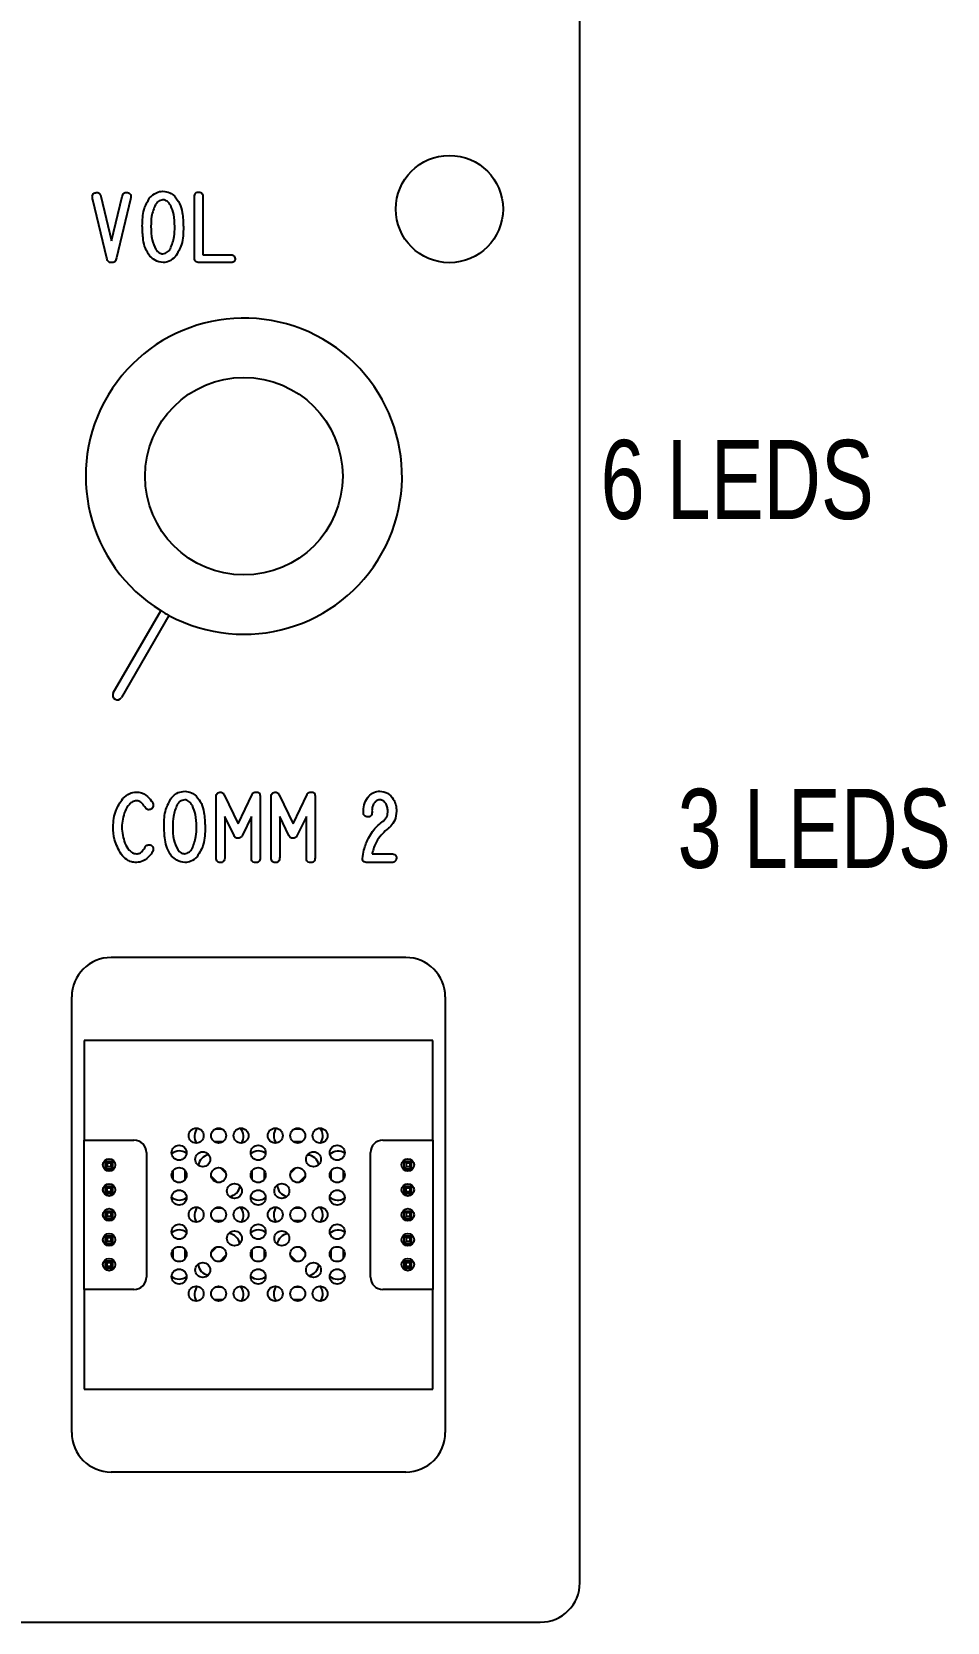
# Model space of a CAD drawing. Header units: inches. Extents: x 1.52 to 9.45, y 2.55 to 7.05.
# Drawn here: x 8.003 to 9.45, y 2.546 to 5.061 of the extents above; entities that cross this region are included whole.
import ezdxf

# ---------------------------------------------------------------- set-up
doc = ezdxf.new("R2010")
doc.units = ezdxf.units.IN
doc.header["$MEASUREMENT"] = 0
doc.styles.add('SLDTEXTSTYLE0', font='TXT', dxfattribs={"width": 0.75})

msp = doc.modelspace()

# ---------------------------------------------------------------- linework, layer by layer
at = {"color": 7, "linetype": 'Continuous', "lineweight": 25}
for p, q in [((8.8695, 2.6083), (8.8695, 6.5458)), ((8.2103, 4.8092), (8.2104, 4.8092)), ((8.1216, 4.7029), (8.0995, 4.7956)), ((8.1123, 4.801), (8.1291, 4.7304)), ((8.1291, 4.7304), (8.1459, 4.8005)), ((8.1589, 4.7964), (8.137, 4.7034)), ((8.2601, 4.7044), (8.2601, 4.8002)), ((8.2735, 4.8002), (8.2735, 4.7084)), ((8.2735, 4.7084), (8.3168, 4.7084)), ((8.3159, 4.6962), (8.2682, 4.6962)), ((8.1318, 4.0157), (8.2068, 4.1456)), ((8.2198, 4.1381), (8.1448, 4.0082)), ((8.1684, 3.8587), (8.1685, 3.8587)), ((8.2447, 3.8603), (8.2448, 3.8603)), ((8.2943, 3.7563), (8.2943, 3.8497)), ((8.3071, 3.8542), (8.3292, 3.8084)), ((8.3292, 3.8084), (8.3512, 3.8548)), ((8.3639, 3.8514), (8.3639, 3.7548)), ((8.3812, 3.7563), (8.3812, 3.8497)), ((8.394, 3.8542), (8.4161, 3.8084)), ((8.4161, 3.8084), (8.4381, 3.8548)), ((8.4508, 3.8514), (8.4508, 3.7548)), ((8.5407, 3.8292), (8.5409, 3.828)), ((8.5409, 3.828), (8.5409, 3.827)), ((8.3081, 3.8203), (8.3081, 3.756)), ((8.3227, 3.79), (8.3081, 3.8203)), ((8.3502, 3.8203), (8.3359, 3.7908)), ((8.3502, 3.7556), (8.3502, 3.8203)), ((8.395, 3.8203), (8.395, 3.756)), ((8.4096, 3.79), (8.395, 3.8203)), ((8.4371, 3.8203), (8.4228, 3.7908)), ((8.4371, 3.7556), (8.4371, 3.8203)), ((8.5411, 3.7615), (8.5409, 3.761)), ((8.5409, 3.761), (8.5718, 3.761)), ((8.5705, 3.7472), (8.535, 3.7472)), ((8.5718, 3.7472), (8.5705, 3.7472)), ((8.5942, 3.5971), (8.1286, 3.5971)), ((8.0661, 2.8457), (8.0661, 3.5346)), ((8.6567, 3.5346), (8.6567, 2.8457)), ((8.637, 3.4658), (8.0858, 3.4658)), ((8.0858, 3.4658), (8.0858, 3.3083)), ((8.637, 3.3083), (8.637, 3.4658)), ((8.304, 3.3257), (8.2927, 3.3257)), ((8.429, 3.3257), (8.4177, 3.3257)), ((8.0858, 3.0721), (8.0858, 3.3083)), ((8.0858, 3.3083), (8.1645, 3.3083)), ((8.2911, 3.306), (8.3056, 3.306)), ((8.4161, 3.306), (8.4306, 3.306)), ((8.5582, 3.3083), (8.637, 3.3083)), ((8.637, 3.3083), (8.637, 3.0721)), ((8.1193, 3.263), (8.1193, 3.2748)), ((8.1222, 3.2719), (8.1193, 3.2748)), ((8.1193, 3.2748), (8.1311, 3.2748)), ((8.1222, 3.2719), (8.1222, 3.2659)), ((8.1281, 3.2719), (8.1222, 3.2719)), ((8.1311, 3.2748), (8.1281, 3.2719)), ((8.1281, 3.2719), (8.1281, 3.2659)), ((8.1311, 3.263), (8.1311, 3.2748)), ((8.1842, 3.2886), (8.1842, 3.0917)), ((8.5386, 3.0917), (8.5386, 3.2886)), ((8.5917, 3.263), (8.5917, 3.2748)), ((8.5947, 3.2719), (8.5917, 3.2748)), ((8.5917, 3.2748), (8.6035, 3.2748)), ((8.5947, 3.2719), (8.5947, 3.2659)), ((8.6006, 3.2719), (8.5947, 3.2719)), ((8.6035, 3.2748), (8.6006, 3.2719)), ((8.6006, 3.2719), (8.6006, 3.2659)), ((8.6035, 3.263), (8.6035, 3.2748)), ((8.1222, 3.2659), (8.1193, 3.263)), ((8.1193, 3.263), (8.1311, 3.263)), ((8.1281, 3.2659), (8.1222, 3.2659)), ((8.1281, 3.2659), (8.1311, 3.263)), ((8.226, 3.2594), (8.226, 3.2463)), ((8.2457, 3.2463), (8.2457, 3.2594)), ((8.2867, 3.2512), (8.2966, 3.2412)), ((8.3098, 3.2559), (8.3014, 3.2643)), ((8.351, 3.2594), (8.351, 3.2463)), ((8.3707, 3.2463), (8.3707, 3.2594)), ((8.4204, 3.2643), (8.4119, 3.2559)), ((8.4251, 3.2412), (8.435, 3.2512)), ((8.476, 3.2594), (8.476, 3.2463)), ((8.4957, 3.2463), (8.4957, 3.2594)), ((8.5947, 3.2659), (8.5917, 3.263)), ((8.5917, 3.263), (8.6035, 3.263)), ((8.6006, 3.2659), (8.5947, 3.2659)), ((8.6006, 3.2659), (8.6035, 3.263)), ((8.1193, 3.2236), (8.1193, 3.2354)), ((8.1222, 3.2325), (8.1193, 3.2354)), ((8.1193, 3.2354), (8.1311, 3.2354)), ((8.1222, 3.2266), (8.1193, 3.2236)), ((8.1193, 3.2236), (8.1311, 3.2236)), ((8.1222, 3.2266), (8.1222, 3.2325)), ((8.1281, 3.2325), (8.1222, 3.2325)), ((8.1281, 3.2266), (8.1222, 3.2266)), ((8.1311, 3.2354), (8.1281, 3.2325)), ((8.1281, 3.2325), (8.1281, 3.2266)), ((8.1281, 3.2266), (8.1311, 3.2236)), ((8.1311, 3.2236), (8.1311, 3.2354)), ((8.5917, 3.2236), (8.5917, 3.2354)), ((8.5947, 3.2325), (8.5917, 3.2354)), ((8.5917, 3.2354), (8.6035, 3.2354)), ((8.5947, 3.2266), (8.5917, 3.2236)), ((8.5917, 3.2236), (8.6035, 3.2236)), ((8.5947, 3.2266), (8.5947, 3.2325)), ((8.6006, 3.2325), (8.5947, 3.2325)), ((8.6006, 3.2266), (8.5947, 3.2266)), ((8.6035, 3.2354), (8.6006, 3.2325)), ((8.6006, 3.2325), (8.6006, 3.2266)), ((8.6006, 3.2266), (8.6035, 3.2236)), ((8.6035, 3.2236), (8.6035, 3.2354)), ((8.1193, 3.1843), (8.1193, 3.1961)), ((8.1222, 3.1931), (8.1193, 3.1961)), ((8.1193, 3.1961), (8.1311, 3.1961)), ((8.1311, 3.1961), (8.1281, 3.1931)), ((8.1311, 3.1843), (8.1311, 3.1961)), ((8.304, 3.2007), (8.2927, 3.2007)), ((8.429, 3.2007), (8.4177, 3.2007)), ((8.5917, 3.1843), (8.5917, 3.1961)), ((8.5947, 3.1931), (8.5917, 3.1961)), ((8.5917, 3.1961), (8.6035, 3.1961)), ((8.6035, 3.1961), (8.6006, 3.1931)), ((8.6035, 3.1843), (8.6035, 3.1961)), ((8.1222, 3.1872), (8.1193, 3.1843)), ((8.1193, 3.1843), (8.1311, 3.1843)), ((8.1222, 3.1931), (8.1222, 3.1872)), ((8.1281, 3.1931), (8.1222, 3.1931)), ((8.1281, 3.1872), (8.1222, 3.1872)), ((8.1281, 3.1931), (8.1281, 3.1872)), ((8.1281, 3.1872), (8.1311, 3.1843)), ((8.2911, 3.181), (8.3056, 3.181)), ((8.4161, 3.181), (8.4306, 3.181)), ((8.5947, 3.1872), (8.5917, 3.1843)), ((8.5917, 3.1843), (8.6035, 3.1843)), ((8.5947, 3.1931), (8.5947, 3.1872)), ((8.6006, 3.1931), (8.5947, 3.1931)), ((8.6006, 3.1872), (8.5947, 3.1872)), ((8.6006, 3.1931), (8.6006, 3.1872)), ((8.6006, 3.1872), (8.6035, 3.1843)), ((8.1193, 3.1567), (8.1222, 3.1537)), ((8.1193, 3.1567), (8.1311, 3.1567)), ((8.1193, 3.1449), (8.1193, 3.1567)), ((8.1222, 3.1478), (8.1193, 3.1449)), ((8.1193, 3.1449), (8.1311, 3.1449)), ((8.1222, 3.1537), (8.1222, 3.1478)), ((8.1281, 3.1537), (8.1222, 3.1537)), ((8.1281, 3.1478), (8.1222, 3.1478)), ((8.1311, 3.1567), (8.1281, 3.1537)), ((8.1281, 3.1537), (8.1281, 3.1478)), ((8.1311, 3.1449), (8.1281, 3.1478)), ((8.1311, 3.1449), (8.1311, 3.1567)), ((8.5917, 3.1567), (8.5947, 3.1537)), ((8.5917, 3.1567), (8.6035, 3.1567)), ((8.5917, 3.1449), (8.5917, 3.1567)), ((8.5947, 3.1478), (8.5917, 3.1449)), ((8.5917, 3.1449), (8.6035, 3.1449)), ((8.5947, 3.1537), (8.5947, 3.1478)), ((8.6006, 3.1537), (8.5947, 3.1537)), ((8.6006, 3.1478), (8.5947, 3.1478)), ((8.6035, 3.1567), (8.6006, 3.1537)), ((8.6006, 3.1537), (8.6006, 3.1478)), ((8.6035, 3.1449), (8.6006, 3.1478)), ((8.6035, 3.1449), (8.6035, 3.1567)), ((8.226, 3.1344), (8.226, 3.1213)), ((8.2457, 3.1213), (8.2457, 3.1344)), ((8.2954, 3.1393), (8.2869, 3.1309)), ((8.3001, 3.1162), (8.31, 3.1262)), ((8.351, 3.1344), (8.351, 3.1213)), ((8.3707, 3.1213), (8.3707, 3.1344)), ((8.4117, 3.1262), (8.4216, 3.1162)), ((8.4348, 3.1309), (8.4264, 3.1393)), ((8.476, 3.1344), (8.476, 3.1213)), ((8.4957, 3.1213), (8.4957, 3.1344)), ((8.1193, 3.1055), (8.1193, 3.1173)), ((8.1222, 3.1144), (8.1193, 3.1173)), ((8.1193, 3.1173), (8.1311, 3.1173)), ((8.1222, 3.1085), (8.1193, 3.1055)), ((8.1193, 3.1055), (8.1311, 3.1055)), ((8.1222, 3.1085), (8.1222, 3.1144)), ((8.1281, 3.1144), (8.1222, 3.1144)), ((8.1281, 3.1085), (8.1222, 3.1085)), ((8.1311, 3.1173), (8.1281, 3.1144)), ((8.1281, 3.1144), (8.1281, 3.1085)), ((8.1281, 3.1085), (8.1311, 3.1055)), ((8.1311, 3.1055), (8.1311, 3.1173)), ((8.5947, 3.1144), (8.5917, 3.1173)), ((8.5917, 3.1173), (8.6035, 3.1173)), ((8.5917, 3.1055), (8.5917, 3.1173)), ((8.5947, 3.1085), (8.5917, 3.1055)), ((8.5917, 3.1055), (8.6035, 3.1055)), ((8.6006, 3.1144), (8.5947, 3.1144)), ((8.5947, 3.1085), (8.5947, 3.1144)), ((8.6006, 3.1085), (8.5947, 3.1085)), ((8.6035, 3.1173), (8.6006, 3.1144)), ((8.6006, 3.1144), (8.6006, 3.1085)), ((8.6006, 3.1085), (8.6035, 3.1055)), ((8.6035, 3.1055), (8.6035, 3.1173)), ((8.0858, 3.0721), (8.0858, 2.9146)), ((8.1645, 3.0721), (8.0858, 3.0721)), ((8.304, 3.0757), (8.2927, 3.0757)), ((8.429, 3.0757), (8.4177, 3.0757)), ((8.637, 3.0721), (8.5582, 3.0721)), ((8.637, 2.9146), (8.637, 3.0721)), ((8.2911, 3.056), (8.3056, 3.056)), ((8.4161, 3.056), (8.4306, 3.056)), ((8.0858, 2.9146), (8.637, 2.9146)), ((8.5942, 2.7832), (8.1286, 2.7832)), ((2.1195, 2.5458), (8.807, 2.5458))]:
    msp.add_line(p, q, dxfattribs=at)
for centre, radius in [((8.6633, 4.7808), 0.0848), ((8.3383, 4.3583), 0.1562), ((8.2629, 3.3154), 0.0118), ((8.2984, 3.3154), 0.0118), ((8.3338, 3.3154), 0.0118), ((8.3879, 3.3154), 0.0118), ((8.4234, 3.3154), 0.0118), ((8.4588, 3.3154), 0.0118), ((8.2359, 3.2883), 0.0118), ((8.3609, 3.2883), 0.0118), ((8.4859, 3.2883), 0.0118), ((8.1252, 3.2689), 0.00984), ((8.2733, 3.2779), 0.0118), ((8.4484, 3.2779), 0.0118), ((8.5976, 3.2689), 0.00984), ((8.2359, 3.2529), 0.0118), ((8.2984, 3.2529), 0.0118), ((8.3609, 3.2529), 0.0118), ((8.4234, 3.2529), 0.0118), ((8.4859, 3.2529), 0.0118), ((8.1252, 3.2295), 0.00984), ((8.2359, 3.2174), 0.0118), ((8.3234, 3.2278), 0.0118), ((8.3609, 3.2174), 0.0118), ((8.3983, 3.2278), 0.0118), ((8.4859, 3.2174), 0.0118), ((8.5976, 3.2295), 0.00984), ((8.1252, 3.1902), 0.00984), ((8.2629, 3.1904), 0.0118), ((8.2984, 3.1904), 0.0118), ((8.3338, 3.1904), 0.0118), ((8.3879, 3.1904), 0.0118), ((8.4234, 3.1904), 0.0118), ((8.4588, 3.1904), 0.0118), ((8.5976, 3.1902), 0.00984), ((8.2359, 3.1633), 0.0118), ((8.3609, 3.1633), 0.0118), ((8.4859, 3.1633), 0.0118), ((8.1252, 3.1508), 0.00984), ((8.3234, 3.1529), 0.0118), ((8.3983, 3.1529), 0.0118), ((8.5976, 3.1508), 0.00984), ((8.1252, 3.1114), 0.00984), ((8.2359, 3.1279), 0.0118), ((8.2984, 3.1279), 0.0118), ((8.3609, 3.1279), 0.0118), ((8.4234, 3.1279), 0.0118), ((8.4859, 3.1279), 0.0118), ((8.5976, 3.1114), 0.00984), ((8.2359, 3.0924), 0.0118), ((8.2733, 3.1028), 0.0118), ((8.3609, 3.0924), 0.0118), ((8.4484, 3.1028), 0.0118), ((8.4859, 3.0924), 0.0118), ((8.2629, 3.0654), 0.0118), ((8.2984, 3.0654), 0.0118), ((8.3338, 3.0654), 0.0118), ((8.3879, 3.0654), 0.0118), ((8.4234, 3.0654), 0.0118), ((8.4588, 3.0654), 0.0118)]:
    msp.add_circle(centre, radius, dxfattribs=at)
for centre, radius, start, end in [((8.3383, 4.3583), 0.25, 241.7189, 238.2811), ((8.2133, 4.1418), 0.0075, 149.1405, 150), ((8.3383, 4.3583), 0.25, 238.2811, 241.7189), ((8.2133, 4.1418), 0.0075, 330, 330.8595), ((8.1383, 4.0119), 0.0075, 150, 330), ((8.1286, 3.5346), 0.0625, 90, 180), ((8.5942, 3.5346), 0.0625, 0, 90), ((8.2794, 3.3142), 0.0193, 138.3821, 213.2813), ((8.3184, 3.3142), 0.0193, 326.7183, 42.191), ((8.4048, 3.315), 0.0193, 141.231, 215.9616), ((8.4438, 3.315), 0.0193, 323.9194, 39.2336), ((8.1645, 3.2886), 0.0197, 0, 90), ((8.5582, 3.2886), 0.0197, 90, 180), ((8.2362, 3.2718), 0.0193, 53.7219, 128.5941), ((8.2857, 3.266), 0.0193, 98.9325, 173.3156), ((8.3612, 3.2718), 0.0193, 53.7219, 128.5941), ((8.438, 3.2654), 0.0193, 12.6273, 87.8101), ((8.487, 3.2714), 0.0193, 56.4732, 131.102), ((8.3133, 3.2384), 0.0193, 276.0764, 351.2824), ((8.4104, 3.2379), 0.0193, 181.9781, 257.2505), ((8.2362, 3.2328), 0.0193, 231.0081, 306.4916), ((8.2794, 3.1892), 0.0193, 138.3821, 213.2813), ((8.3184, 3.1892), 0.0193, 326.7183, 42.191), ((8.3612, 3.2328), 0.0193, 231.0081, 306.4916), ((8.4048, 3.19), 0.0193, 141.231, 215.9616), ((8.4438, 3.19), 0.0193, 323.9194, 39.2337), ((8.487, 3.2324), 0.0193, 228.0522, 303.3583), ((8.2362, 3.1468), 0.0193, 53.7219, 128.5941), ((8.3127, 3.1413), 0.0193, 9.8796, 85.135), ((8.3612, 3.1468), 0.0193, 53.722, 128.5941), ((8.4099, 3.1407), 0.0193, 96.1451, 170.7967), ((8.487, 3.1464), 0.0193, 56.4732, 131.102), ((8.2852, 3.1137), 0.0193, 184.9011, 260.1723), ((8.4375, 3.1132), 0.0193, 278.9729, 354.4462), ((8.1645, 3.0917), 0.0197, 270, 0), ((8.2362, 3.1078), 0.0193, 231.0081, 306.4916), ((8.2794, 3.0642), 0.0193, 138.3821, 213.2813), ((8.3184, 3.0642), 0.0193, 326.7183, 42.191), ((8.3612, 3.1078), 0.0193, 231.0081, 306.4916), ((8.4048, 3.065), 0.0193, 141.231, 215.9616), ((8.4438, 3.065), 0.0193, 323.9194, 39.2337), ((8.487, 3.1074), 0.0193, 228.0522, 303.3583), ((8.5582, 3.0917), 0.0197, 180, 270), ((8.1286, 2.8457), 0.0625, 180, 270), ((8.5942, 2.8457), 0.0625, 270, 0), ((8.807, 2.6083), 0.0625, 270, 0)]:
    msp.add_arc(centre, radius, start, end, dxfattribs=at)
for points, knots in [([(8.0986, 4.8006), (8.0988, 4.8016), (8.0991, 4.8036), (8.1011, 4.8057), (8.1035, 4.8068), (8.105, 4.8069), (8.1058, 4.807)], [0, 0, 0, 0, 0.279382, 0.559042, 0.779433, 1, 1, 1, 1]), ([(8.1058, 4.807), (8.1067, 4.8069), (8.1086, 4.8068), (8.1113, 4.8047), (8.112, 4.8024), (8.1123, 4.801)], [0, 0, 0, 0, 0.280657, 0.560457, 1, 1, 1, 1]), ([(8.1459, 4.8005), (8.1461, 4.8014), (8.1466, 4.8034), (8.1482, 4.8058), (8.1505, 4.8071), (8.1521, 4.8071), (8.1529, 4.8072)], [0, 0, 0, 0, 0.280752, 0.559949, 0.779644, 1, 1, 1, 1]), ([(8.1529, 4.8072), (8.1539, 4.8071), (8.1559, 4.8068), (8.1582, 4.8052), (8.1595, 4.8029), (8.1597, 4.8014), (8.1598, 4.8006)], [0, 0, 0, 0, 0.280095, 0.559648, 0.779786, 1, 1, 1, 1]), ([(8.1893, 4.7985), (8.1927, 4.8017), (8.1986, 4.8074), (8.2068, 4.8087), (8.2103, 4.8092)], [0, 0, 0, 0, 0.559815, 1, 1, 1, 1]), ([(8.2104, 4.8092), (8.2141, 4.8087), (8.2209, 4.8077), (8.2262, 4.8034), (8.2286, 4.8015)], [0, 0, 0, 0, 0.558881, 1, 1, 1, 1]), ([(8.2601, 4.8002), (8.2601, 4.8013), (8.2603, 4.8034), (8.2617, 4.8062), (8.2643, 4.8076), (8.2659, 4.8076), (8.2668, 4.8077)], [0, 0, 0, 0, 0.280884, 0.559563, 0.779257, 1, 1, 1, 1]), ([(8.2668, 4.8077), (8.2679, 4.8076), (8.2701, 4.8075), (8.2725, 4.8054), (8.2734, 4.8027), (8.2735, 4.801), (8.2735, 4.8002)], [0, 0, 0, 0, 0.280329, 0.558173, 0.778764, 1, 1, 1, 1]), ([(8.0995, 4.7956), (8.0992, 4.7965), (8.0988, 4.7982), (8.0987, 4.7999), (8.0986, 4.8006)], [0, 0, 0, 0, 0.560172, 1, 1, 1, 1]), ([(8.1598, 4.8006), (8.1597, 4.7998), (8.1595, 4.7984), (8.1591, 4.797), (8.1589, 4.7964)], [0, 0, 0, 0, 0.559839, 1, 1, 1, 1]), ([(8.1777, 4.7543), (8.1779, 4.7632), (8.1783, 4.7789), (8.1859, 4.7925), (8.1893, 4.7985)], [0, 0, 0, 0, 0.561036, 1, 1, 1, 1]), ([(8.1984, 4.7879), (8.196, 4.7817), (8.1917, 4.7706), (8.1915, 4.7587), (8.1914, 4.7535)], [0, 0, 0, 0, 0.5585079, 1, 1, 1, 1]), ([(8.2103, 4.7955), (8.209, 4.7952), (8.2063, 4.7948), (8.2021, 4.7922), (8.1998, 4.7895), (8.1984, 4.7879)], [0, 0, 0, 0, 0.279653, 0.560313, 1, 1, 1, 1]), ([(8.2226, 4.7864), (8.2209, 4.7888), (8.2184, 4.7922), (8.2138, 4.795), (8.2115, 4.7953), (8.2103, 4.7955)], [0, 0, 0, 0, 0.559158, 0.779881, 1, 1, 1, 1]), ([(8.2289, 4.753), (8.2288, 4.7594), (8.2286, 4.771), (8.2244, 4.7817), (8.2226, 4.7864)], [0, 0, 0, 0, 0.560613, 1, 1, 1, 1]), ([(8.2286, 4.8015), (8.2316, 4.7976), (8.2376, 4.7898), (8.2419, 4.7726), (8.2424, 4.7601), (8.2426, 4.7525)], [0, 0, 0, 0, 0.2791819, 0.5593848, 1, 1, 1, 1]), ([(8.1895, 4.7065), (8.1869, 4.7105), (8.1818, 4.7184), (8.1784, 4.735), (8.178, 4.747), (8.1777, 4.7543)], [0, 0, 0, 0, 0.279073, 0.559377, 1, 1, 1, 1]), ([(8.1914, 4.7535), (8.1915, 4.7463), (8.1916, 4.7335), (8.1969, 4.7219), (8.1993, 4.7168)], [0, 0, 0, 0, 0.561425, 1, 1, 1, 1]), ([(8.2221, 4.718), (8.2245, 4.7243), (8.2288, 4.7356), (8.2289, 4.7476), (8.2289, 4.753)], [0, 0, 0, 0, 0.5585149, 1, 1, 1, 1]), ([(8.2426, 4.7525), (8.2426, 4.7429), (8.2424, 4.726), (8.2337, 4.7116), (8.2299, 4.7052)], [0, 0, 0, 0, 0.561426, 1, 1, 1, 1]), ([(8.2107, 4.6962), (8.2062, 4.697), (8.1981, 4.6985), (8.1921, 4.7041), (8.1895, 4.7065)], [0, 0, 0, 0, 0.55847, 1, 1, 1, 1]), ([(8.1993, 4.7168), (8.2009, 4.7148), (8.2038, 4.7112), (8.2082, 4.7103), (8.2102, 4.7099)], [0, 0, 0, 0, 0.561295, 1, 1, 1, 1]), ([(8.2102, 4.7099), (8.2116, 4.7102), (8.2143, 4.7106), (8.2186, 4.7134), (8.2208, 4.7162), (8.2221, 4.718)], [0, 0, 0, 0, 0.279566, 0.560256, 1, 1, 1, 1]), ([(8.2299, 4.7052), (8.2268, 4.7025), (8.2212, 4.6976), (8.2139, 4.6966), (8.2107, 4.6962)], [0, 0, 0, 0, 0.559672, 1, 1, 1, 1]), ([(8.2682, 4.6962), (8.2669, 4.6962), (8.2644, 4.6964), (8.2611, 4.6982), (8.26, 4.7014), (8.26, 4.7034), (8.2601, 4.7044)], [0, 0, 0, 0, 0.281227, 0.558682, 0.778815, 1, 1, 1, 1]), ([(8.3168, 4.7084), (8.3176, 4.7084), (8.3189, 4.7084), (8.3202, 4.7081), (8.3208, 4.7079)], [0, 0, 0, 0, 0.560647, 1, 1, 1, 1]), ([(8.3208, 4.7079), (8.3214, 4.7076), (8.3226, 4.707), (8.3241, 4.705), (8.3243, 4.7032), (8.3245, 4.7022)], [0, 0, 0, 0, 0.279677, 0.56185, 1, 1, 1, 1]), ([(8.1293, 4.6962), (8.1282, 4.6962), (8.126, 4.6962), (8.1227, 4.6985), (8.122, 4.7012), (8.1216, 4.7029)], [0, 0, 0, 0, 0.281211, 0.559112, 1, 1, 1, 1]), ([(8.137, 4.7034), (8.1367, 4.7024), (8.1361, 4.7003), (8.1346, 4.6975), (8.1319, 4.6962), (8.1301, 4.6962), (8.1293, 4.6962)], [0, 0, 0, 0, 0.280841, 0.559904, 0.779309, 1, 1, 1, 1]), ([(8.3198, 4.6963), (8.3191, 4.6963), (8.3178, 4.6961), (8.3165, 4.6961), (8.3159, 4.6962)], [0, 0, 0, 0, 0.559507, 1, 1, 1, 1]), ([(8.3245, 4.7022), (8.3244, 4.7014), (8.3243, 4.6999), (8.323, 4.6981), (8.3215, 4.6968), (8.3204, 4.6965), (8.3198, 4.6963)], [0, 0, 0, 0, 0.280168, 0.560164, 0.779864, 1, 1, 1, 1]), ([(8.1467, 3.8483), (8.1502, 3.8515), (8.1564, 3.8572), (8.1648, 3.8583), (8.1684, 3.8587)], [0, 0, 0, 0, 0.559973, 1, 1, 1, 1]), ([(8.1685, 3.8587), (8.1711, 3.8585), (8.1764, 3.8581), (8.1849, 3.8535), (8.1893, 3.8482), (8.1919, 3.845)], [0, 0, 0, 0, 0.280031, 0.559896, 1, 1, 1, 1]), ([(8.2121, 3.8054), (8.2123, 3.8142), (8.2127, 3.8299), (8.2204, 3.8436), (8.2237, 3.8496)], [0, 0, 0, 0, 0.56103, 1, 1, 1, 1]), ([(8.2237, 3.8496), (8.2271, 3.8528), (8.233, 3.8585), (8.2412, 3.8597), (8.2447, 3.8603)], [0, 0, 0, 0, 0.55981, 1, 1, 1, 1]), ([(8.2448, 3.8603), (8.2485, 3.8597), (8.2553, 3.8587), (8.2606, 3.8544), (8.263, 3.8525)], [0, 0, 0, 0, 0.558888, 1, 1, 1, 1]), ([(8.263, 3.8525), (8.266, 3.8487), (8.272, 3.8409), (8.2763, 3.8237), (8.2768, 3.8112), (8.277, 3.8035)], [0, 0, 0, 0, 0.2791819, 0.5593848, 1, 1, 1, 1]), ([(8.2943, 3.8497), (8.2944, 3.8509), (8.2944, 3.8533), (8.2957, 3.8567), (8.2986, 3.8583), (8.3006, 3.8584), (8.3015, 3.8584)], [0, 0, 0, 0, 0.281273, 0.559829, 0.779241, 1, 1, 1, 1]), ([(8.3015, 3.8584), (8.3022, 3.8584), (8.3037, 3.8583), (8.3058, 3.8569), (8.3066, 3.8552), (8.3071, 3.8542)], [0, 0, 0, 0, 0.281218, 0.559919, 1, 1, 1, 1]), ([(8.3512, 3.8548), (8.3515, 3.8555), (8.3522, 3.8568), (8.3542, 3.8586), (8.3561, 3.8587), (8.3572, 3.8587)], [0, 0, 0, 0, 0.281317, 0.562316, 1, 1, 1, 1]), ([(8.3572, 3.8587), (8.3579, 3.8587), (8.3594, 3.8587), (8.3615, 3.8581), (8.3639, 3.8558), (8.3639, 3.8532), (8.3639, 3.8514)], [0, 0, 0, 0, 0.187924, 0.375522, 0.561479, 1, 1, 1, 1]), ([(8.3812, 3.8497), (8.3813, 3.8509), (8.3813, 3.8533), (8.3826, 3.8567), (8.3855, 3.8583), (8.3875, 3.8584), (8.3884, 3.8584)], [0, 0, 0, 0, 0.281273, 0.559829, 0.779241, 1, 1, 1, 1]), ([(8.3884, 3.8584), (8.3891, 3.8584), (8.3906, 3.8583), (8.3927, 3.8569), (8.3935, 3.8552), (8.394, 3.8542)], [0, 0, 0, 0, 0.281218, 0.559919, 1, 1, 1, 1]), ([(8.4381, 3.8548), (8.4384, 3.8555), (8.4391, 3.8568), (8.4411, 3.8586), (8.443, 3.8587), (8.4441, 3.8587)], [0, 0, 0, 0, 0.281317, 0.562316, 1, 1, 1, 1]), ([(8.4441, 3.8587), (8.4448, 3.8587), (8.4463, 3.8587), (8.4484, 3.8581), (8.4508, 3.8558), (8.4508, 3.8532), (8.4508, 3.8514)], [0, 0, 0, 0, 0.187924, 0.375522, 0.561479, 1, 1, 1, 1]), ([(8.5272, 3.8292), (8.5276, 3.8334), (8.5284, 3.8418), (8.5348, 3.852), (8.5435, 3.8589), (8.5502, 3.8598), (8.5535, 3.8603)], [0, 0, 0, 0, 0.280449, 0.560214, 0.780173, 1, 1, 1, 1]), ([(8.5535, 3.8603), (8.5577, 3.8595), (8.5663, 3.8581), (8.5745, 3.8487), (8.5789, 3.8386), (8.5794, 3.8319), (8.5796, 3.8285)], [0, 0, 0, 0, 0.278667, 0.558211, 0.778928, 1, 1, 1, 1]), ([(8.1314, 3.8035), (8.1322, 3.8126), (8.1336, 3.8289), (8.1427, 3.8424), (8.1467, 3.8483)], [0, 0, 0, 0, 0.560198, 1, 1, 1, 1]), ([(8.1686, 3.845), (8.1665, 3.8445), (8.1622, 3.8437), (8.1555, 3.8379), (8.1475, 3.8249), (8.1461, 3.8118), (8.1452, 3.8032)], [0, 0, 0, 0, 0.124843, 0.250083, 0.500559, 1, 1, 1, 1]), ([(8.1817, 3.8351), (8.1799, 3.8378), (8.1775, 3.8416), (8.1724, 3.8446), (8.1699, 3.8448), (8.1686, 3.845)], [0, 0, 0, 0, 0.559531, 0.779964, 1, 1, 1, 1]), ([(8.1882, 3.8308), (8.1874, 3.8308), (8.1859, 3.8308), (8.1834, 3.8323), (8.1823, 3.834), (8.1817, 3.8351)], [0, 0, 0, 0, 0.279914, 0.560835, 1, 1, 1, 1]), ([(8.1951, 3.838), (8.195, 3.8369), (8.1948, 3.8348), (8.193, 3.8324), (8.1907, 3.831), (8.189, 3.8309), (8.1882, 3.8308)], [0, 0, 0, 0, 0.280203, 0.55929, 0.779382, 1, 1, 1, 1]), ([(8.1919, 3.845), (8.1929, 3.8438), (8.1946, 3.8418), (8.1949, 3.8391), (8.1951, 3.838)], [0, 0, 0, 0, 0.562205, 1, 1, 1, 1]), ([(8.2328, 3.839), (8.2304, 3.8328), (8.2261, 3.8217), (8.2259, 3.8098), (8.2258, 3.8045)], [0, 0, 0, 0, 0.5585079, 1, 1, 1, 1]), ([(8.2447, 3.8465), (8.2434, 3.8463), (8.2407, 3.8458), (8.2365, 3.8433), (8.2342, 3.8406), (8.2328, 3.839)], [0, 0, 0, 0, 0.27967, 0.560296, 1, 1, 1, 1]), ([(8.257, 3.8374), (8.2553, 3.8399), (8.2528, 3.8432), (8.2482, 3.846), (8.2459, 3.8464), (8.2447, 3.8465)], [0, 0, 0, 0, 0.559163, 0.7798894, 1, 1, 1, 1]), ([(8.2633, 3.804), (8.2632, 3.8105), (8.263, 3.822), (8.2588, 3.8327), (8.257, 3.8374)], [0, 0, 0, 0, 0.560614, 1, 1, 1, 1]), ([(8.5289, 3.8216), (8.5284, 3.8222), (8.5275, 3.8234), (8.5272, 3.8261), (8.5272, 3.828), (8.5272, 3.8292)], [0, 0, 0, 0, 0.278871, 0.559436, 1, 1, 1, 1]), ([(8.5409, 3.827), (8.5408, 3.8259), (8.5407, 3.8238), (8.5392, 3.821), (8.5368, 3.8196), (8.5351, 3.8194), (8.5342, 3.8194)], [0, 0, 0, 0, 0.280941, 0.559885, 0.779439, 1, 1, 1, 1]), ([(8.5435, 3.8401), (8.5427, 3.8381), (8.5411, 3.8347), (8.5408, 3.8309), (8.5407, 3.8292)], [0, 0, 0, 0, 0.560428, 1, 1, 1, 1]), ([(8.5535, 3.8465), (8.5523, 3.8464), (8.55, 3.8461), (8.5464, 3.8439), (8.5446, 3.8415), (8.5435, 3.8401)], [0, 0, 0, 0, 0.279976, 0.560209, 1, 1, 1, 1]), ([(8.5658, 3.8287), (8.5657, 3.8309), (8.5654, 3.8354), (8.5627, 3.8411), (8.5587, 3.8455), (8.5552, 3.8462), (8.5535, 3.8465)], [0, 0, 0, 0, 0.2807746, 0.5609565, 0.7809939, 1, 1, 1, 1]), ([(8.5584, 3.8126), (8.5598, 3.8137), (8.5625, 3.8159), (8.5654, 3.8215), (8.5657, 3.826), (8.5658, 3.8287)], [0, 0, 0, 0, 0.2801534, 0.5603759, 1, 1, 1, 1]), ([(8.5796, 3.8285), (8.5792, 3.8235), (8.5784, 3.8146), (8.5729, 3.8077), (8.5705, 3.8046)], [0, 0, 0, 0, 0.5599635, 1, 1, 1, 1]), ([(8.1443, 3.7605), (8.1402, 3.768), (8.1327, 3.7815), (8.1318, 3.7968), (8.1314, 3.8035)], [0, 0, 0, 0, 0.55921, 1, 1, 1, 1]), ([(8.1452, 3.8032), (8.1461, 3.7945), (8.1475, 3.7815), (8.1553, 3.7683), (8.1619, 3.7623), (8.1661, 3.7614), (8.1683, 3.761)], [0, 0, 0, 0, 0.499614, 0.750009, 0.875231, 1, 1, 1, 1]), ([(8.2239, 3.7576), (8.2213, 3.7615), (8.2162, 3.7694), (8.2128, 3.7861), (8.2124, 3.7981), (8.2121, 3.8054)], [0, 0, 0, 0, 0.279077, 0.559374, 1, 1, 1, 1]), ([(8.2258, 3.8045), (8.2259, 3.7973), (8.226, 3.7845), (8.2313, 3.7729), (8.2337, 3.7678)], [0, 0, 0, 0, 0.561425, 1, 1, 1, 1]), ([(8.2565, 3.7691), (8.2589, 3.7754), (8.2632, 3.7866), (8.2633, 3.7987), (8.2633, 3.804)], [0, 0, 0, 0, 0.558516, 1, 1, 1, 1]), ([(8.277, 3.8035), (8.277, 3.794), (8.2768, 3.777), (8.2681, 3.7626), (8.2643, 3.7563)], [0, 0, 0, 0, 0.561426, 1, 1, 1, 1]), ([(8.5342, 3.8194), (8.5331, 3.8195), (8.5311, 3.8197), (8.5295, 3.821), (8.5289, 3.8216)], [0, 0, 0, 0, 0.559776, 1, 1, 1, 1]), ([(8.5312, 3.7768), (8.5347, 3.7847), (8.5411, 3.7988), (8.5531, 3.8083), (8.5584, 3.8126)], [0, 0, 0, 0, 0.559452, 1, 1, 1, 1]), ([(8.5642, 3.7995), (8.558, 3.7935), (8.5469, 3.7828), (8.5429, 3.768), (8.5411, 3.7615)], [0, 0, 0, 0, 0.558628, 1, 1, 1, 1]), ([(8.5705, 3.8046), (8.5694, 3.8036), (8.5674, 3.8018), (8.5652, 3.8002), (8.5642, 3.7995)], [0, 0, 0, 0, 0.559793, 1, 1, 1, 1]), ([(8.1829, 3.7726), (8.1832, 3.7731), (8.184, 3.7741), (8.186, 3.7751), (8.1876, 3.7752), (8.1886, 3.7753)], [0, 0, 0, 0, 0.279551, 0.560916, 1, 1, 1, 1]), ([(8.1886, 3.7753), (8.1896, 3.7752), (8.1916, 3.775), (8.1939, 3.7731), (8.1949, 3.7707), (8.195, 3.7692), (8.1951, 3.7684)], [0, 0, 0, 0, 0.280201, 0.558754, 0.779058, 1, 1, 1, 1]), ([(8.3291, 3.7857), (8.3283, 3.7856), (8.3267, 3.7856), (8.3241, 3.787), (8.3232, 3.7889), (8.3227, 3.79)], [0, 0, 0, 0, 0.281201, 0.558533, 1, 1, 1, 1]), ([(8.3359, 3.7908), (8.3352, 3.7892), (8.3341, 3.7869), (8.3311, 3.7857), (8.3297, 3.7857), (8.3291, 3.7857)], [0, 0, 0, 0, 0.559094, 0.778952, 1, 1, 1, 1]), ([(8.4159, 3.7857), (8.4152, 3.7856), (8.4136, 3.7856), (8.411, 3.787), (8.4101, 3.7889), (8.4096, 3.79)], [0, 0, 0, 0, 0.281201, 0.558533, 1, 1, 1, 1]), ([(8.4228, 3.7908), (8.4221, 3.7892), (8.421, 3.7869), (8.418, 3.7857), (8.4166, 3.7857), (8.4159, 3.7857)], [0, 0, 0, 0, 0.559094, 0.778952, 1, 1, 1, 1]), ([(8.526, 3.7537), (8.5265, 3.7581), (8.5275, 3.766), (8.5301, 3.7735), (8.5312, 3.7768)], [0, 0, 0, 0, 0.55964, 1, 1, 1, 1]), ([(8.1683, 3.7472), (8.1656, 3.7475), (8.1603, 3.7479), (8.1516, 3.7522), (8.1471, 3.7573), (8.1443, 3.7605)], [0, 0, 0, 0, 0.280336, 0.560586, 1, 1, 1, 1]), ([(8.1683, 3.761), (8.1701, 3.7612), (8.1738, 3.7616), (8.1789, 3.7661), (8.1814, 3.7701), (8.1829, 3.7726)], [0, 0, 0, 0, 0.27881, 0.558621, 1, 1, 1, 1]), ([(8.1901, 3.7587), (8.1867, 3.7552), (8.1806, 3.7489), (8.1721, 3.7477), (8.1683, 3.7472)], [0, 0, 0, 0, 0.559366, 1, 1, 1, 1]), ([(8.1951, 3.7684), (8.195, 3.7673), (8.1948, 3.7652), (8.1925, 3.7622), (8.191, 3.76), (8.1901, 3.7587)], [0, 0, 0, 0, 0.278337, 0.558956, 1, 1, 1, 1]), ([(8.2451, 3.7472), (8.2406, 3.748), (8.2325, 3.7495), (8.2265, 3.7551), (8.2239, 3.7576)], [0, 0, 0, 0, 0.55847, 1, 1, 1, 1]), ([(8.2337, 3.7678), (8.2353, 3.7658), (8.2382, 3.7623), (8.2426, 3.7614), (8.2446, 3.761)], [0, 0, 0, 0, 0.561287, 1, 1, 1, 1]), ([(8.2446, 3.761), (8.246, 3.7612), (8.2487, 3.7617), (8.253, 3.7644), (8.2552, 3.7673), (8.2565, 3.7691)], [0, 0, 0, 0, 0.279548, 0.560246, 1, 1, 1, 1]), ([(8.2643, 3.7563), (8.2612, 3.7535), (8.2556, 3.7486), (8.2483, 3.7476), (8.2451, 3.7472)], [0, 0, 0, 0, 0.559667, 1, 1, 1, 1]), ([(8.3009, 3.7472), (8.2998, 3.7473), (8.2981, 3.7474), (8.2963, 3.7487), (8.2944, 3.7513), (8.2944, 3.7541), (8.2943, 3.7563)], [0, 0, 0, 0, 0.249916, 0.375522, 0.501048, 1, 1, 1, 1]), ([(8.3081, 3.756), (8.3081, 3.7548), (8.308, 3.7523), (8.3066, 3.749), (8.3038, 3.7473), (8.3019, 3.7472), (8.3009, 3.7472)], [0, 0, 0, 0, 0.281177, 0.559992, 0.779274, 1, 1, 1, 1]), ([(8.3509, 3.7501), (8.3506, 3.7511), (8.3501, 3.7529), (8.3502, 3.7548), (8.3502, 3.7556)], [0, 0, 0, 0, 0.55862, 1, 1, 1, 1]), ([(8.3571, 3.7472), (8.3557, 3.7473), (8.3532, 3.7475), (8.3516, 3.7493), (8.3509, 3.7501)], [0, 0, 0, 0, 0.560921, 1, 1, 1, 1]), ([(8.3639, 3.7548), (8.3639, 3.7537), (8.3638, 3.7516), (8.3622, 3.7487), (8.3596, 3.7473), (8.3579, 3.7473), (8.3571, 3.7472)], [0, 0, 0, 0, 0.280973, 0.559728, 0.779477, 1, 1, 1, 1]), ([(8.3878, 3.7472), (8.3867, 3.7473), (8.385, 3.7474), (8.3832, 3.7487), (8.3813, 3.7513), (8.3813, 3.7541), (8.3812, 3.7563)], [0, 0, 0, 0, 0.249914, 0.375537, 0.501048, 1, 1, 1, 1]), ([(8.395, 3.756), (8.3949, 3.7548), (8.3949, 3.7523), (8.3935, 3.749), (8.3907, 3.7473), (8.3887, 3.7472), (8.3878, 3.7472)], [0, 0, 0, 0, 0.281177, 0.559992, 0.779274, 1, 1, 1, 1]), ([(8.4378, 3.7501), (8.4375, 3.7511), (8.437, 3.7529), (8.4371, 3.7548), (8.4371, 3.7556)], [0, 0, 0, 0, 0.5586156, 1, 1, 1, 1]), ([(8.4439, 3.7472), (8.4426, 3.7473), (8.4401, 3.7475), (8.4385, 3.7493), (8.4378, 3.7501)], [0, 0, 0, 0, 0.560903, 1, 1, 1, 1]), ([(8.4508, 3.7548), (8.4508, 3.7537), (8.4506, 3.7516), (8.4491, 3.7487), (8.4465, 3.7473), (8.4448, 3.7473), (8.4439, 3.7472)], [0, 0, 0, 0, 0.280973, 0.559728, 0.779477, 1, 1, 1, 1]), ([(8.535, 3.7472), (8.5328, 3.7472), (8.53, 3.7472), (8.5272, 3.749), (8.5261, 3.7509), (8.526, 3.7526), (8.526, 3.7537)], [0, 0, 0, 0, 0.499139, 0.624758, 0.749923, 1, 1, 1, 1]), ([(8.5718, 3.761), (8.5729, 3.7609), (8.5751, 3.7609), (8.5779, 3.7594), (8.5793, 3.7569), (8.5794, 3.7552), (8.5795, 3.7544)], [0, 0, 0, 0, 0.280938, 0.559417, 0.779162, 1, 1, 1, 1]), ([(8.5765, 3.7482), (8.5756, 3.7479), (8.5742, 3.7472), (8.5725, 3.7472), (8.5718, 3.7472)], [0, 0, 0, 0, 0.557114, 1, 1, 1, 1]), ([(8.5795, 3.7544), (8.5793, 3.753), (8.579, 3.7506), (8.5772, 3.749), (8.5765, 3.7482)], [0, 0, 0, 0, 0.559437, 1, 1, 1, 1])]:
    msp.add_open_spline(points, degree=3, knots=knots, dxfattribs=at)

# ---------------------------------------------------------------- texts
at = {"color": 7, "linetype": 'Continuous', "lineweight": 0, "char_height": 0.125, "attachment_point": 1, "style": 'SLDTEXTSTYLE0'}
for s, insert in [('6 LEDS', (8.9022, 4.4156)), ('3 LEDS', (9.024, 3.8638))]:
    msp.add_mtext(s, dxfattribs=dict(at, insert=insert))

doc.saveas('drawing.dxf')
